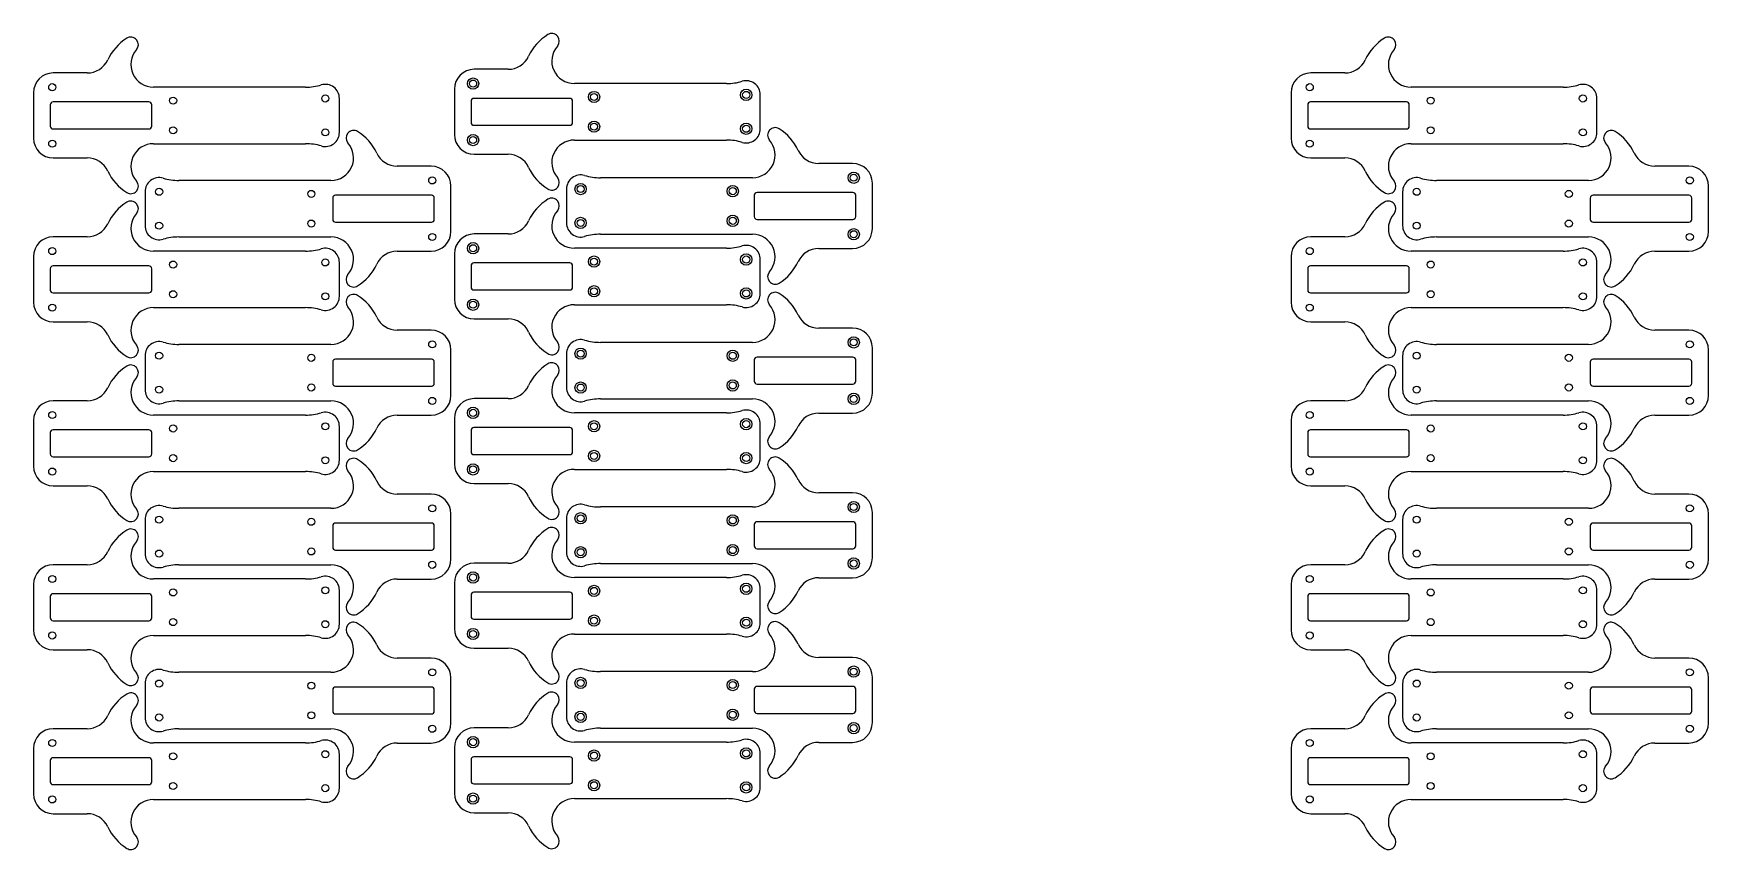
# Model space of a CAD drawing. Header units: millimetres. Extents: x -186 to 406, y -544 to -256.
import ezdxf

# ---------------------------------------------------------------- set-up
doc = ezdxf.new("R2010")
doc.units = ezdxf.units.MM
doc.layers.get('0').update_dxf_attribs({"linetype": 'CONTINUOUS'})

msp = doc.modelspace()

# ---------------------------------------------------------------- linework, layer by layer
for p, q in [((-167.43, -269.58), (-179.43, -269.58)), ((-18.48, -268.3), (-30.49, -268.3)), ((277.57, -269.58), (265.57, -269.58)), ((-186.43, -276.58), (-186.43, -292.65)), ((-90.18, -274.62), (-143.98, -274.62)), ((-37.49, -275.3), (-37.49, -291.37)), ((58.76, -273.34), (4.97, -273.34)), ((70.76, -289.34), (70.76, -277.34)), ((258.57, -276.58), (258.57, -292.65)), ((354.82, -274.62), (301.02, -274.62)), ((-78.18, -290.62), (-78.18, -278.62)), ((366.82, -290.62), (366.82, -278.62)), ((-143.98, -294.62), (-90.18, -294.62)), ((4.97, -293.34), (58.76, -293.34)), ((301.02, -294.62), (354.82, -294.62)), ((-179.43, -299.65), (-167.43, -299.65)), ((-30.49, -298.37), (-18.48, -298.37)), ((103.42, -301.61), (91.42, -301.61)), ((265.57, -299.65), (277.57, -299.65)), ((-81.17, -307.62), (-134.97, -307.62)), ((-45.72, -302.58), (-57.72, -302.58)), ((67.97, -306.65), (14.18, -306.65)), ((363.83, -307.62), (310.03, -307.62)), ((399.28, -302.58), (387.28, -302.58)), ((-146.97, -311.62), (-146.97, -323.62)), ((-38.72, -325.65), (-38.72, -309.58)), ((2.18, -310.65), (2.18, -322.65)), ((110.42, -324.68), (110.42, -308.61)), ((298.03, -311.62), (298.03, -323.62)), ((406.28, -325.65), (406.28, -309.58)), ((-167.43, -327.58), (-179.43, -327.58)), ((-134.97, -327.62), (-81.17, -327.62)), ((-18.48, -326.55), (-30.49, -326.55)), ((58.76, -331.59), (4.97, -331.59)), ((14.18, -326.65), (67.97, -326.65)), ((91.42, -331.68), (103.42, -331.68)), ((277.57, -327.58), (265.57, -327.58)), ((310.03, -327.62), (363.83, -327.62)), ((-186.43, -334.58), (-186.43, -350.65)), ((-90.18, -332.62), (-143.98, -332.62)), ((-78.18, -348.62), (-78.18, -336.62)), ((-57.72, -332.65), (-45.72, -332.65)), ((-37.49, -333.55), (-37.49, -349.62)), ((70.76, -347.59), (70.76, -335.59)), ((258.57, -334.58), (258.57, -350.65)), ((354.82, -332.62), (301.02, -332.62)), ((366.82, -348.62), (366.82, -336.62)), ((387.28, -332.65), (399.28, -332.65)), ((-143.98, -352.62), (-90.18, -352.62)), ((4.97, -351.59), (58.76, -351.59)), ((301.02, -352.62), (354.82, -352.62)), ((-179.43, -357.65), (-167.43, -357.65)), ((-45.72, -360.58), (-57.72, -360.58)), ((-30.49, -356.62), (-18.48, -356.62)), ((103.42, -359.86), (91.42, -359.86)), ((265.57, -357.65), (277.57, -357.65)), ((399.28, -360.58), (387.28, -360.58)), ((-81.17, -365.62), (-134.97, -365.62)), ((67.97, -364.9), (14.18, -364.9)), ((110.42, -382.93), (110.42, -366.86)), ((363.83, -365.62), (310.03, -365.62)), ((-146.97, -369.62), (-146.97, -381.62)), ((-38.72, -383.65), (-38.72, -367.58)), ((2.18, -368.9), (2.18, -380.9)), ((298.03, -369.62), (298.03, -381.62)), ((406.28, -383.65), (406.28, -367.58)), ((-18.48, -384.8), (-30.49, -384.8)), ((14.18, -384.9), (67.97, -384.9)), ((-167.43, -385.58), (-179.43, -385.58)), ((-90.18, -390.62), (-143.98, -390.62)), ((-134.97, -385.62), (-81.17, -385.62)), ((-57.72, -390.65), (-45.72, -390.65)), ((58.76, -389.84), (4.97, -389.84)), ((91.42, -389.93), (103.42, -389.93)), ((277.57, -385.58), (265.57, -385.58)), ((354.82, -390.62), (301.02, -390.62)), ((310.03, -385.62), (363.83, -385.62)), ((387.28, -390.65), (399.28, -390.65)), ((-186.43, -392.58), (-186.43, -408.65)), ((-78.18, -406.62), (-78.18, -394.62)), ((-37.49, -391.8), (-37.49, -407.87)), ((70.76, -405.84), (70.76, -393.84)), ((258.57, -392.58), (258.57, -408.65)), ((366.82, -406.62), (366.82, -394.62)), ((-143.98, -410.62), (-90.18, -410.62)), ((-30.49, -414.87), (-18.48, -414.87)), ((4.97, -409.84), (58.76, -409.84)), ((301.02, -410.62), (354.82, -410.62)), ((-179.43, -415.65), (-167.43, -415.65)), ((-45.72, -418.58), (-57.72, -418.58)), ((103.42, -418.11), (91.42, -418.11)), ((265.57, -415.65), (277.57, -415.65)), ((399.28, -418.58), (387.28, -418.58)), ((-81.17, -423.62), (-134.97, -423.62)), ((-38.72, -441.65), (-38.72, -425.58)), ((67.97, -423.15), (14.18, -423.15)), ((110.42, -441.18), (110.42, -425.11)), ((363.83, -423.62), (310.03, -423.62)), ((406.28, -441.65), (406.28, -425.58)), ((-146.97, -427.62), (-146.97, -439.62)), ((2.18, -427.15), (2.18, -439.15)), ((298.03, -427.62), (298.03, -439.62)), ((-167.43, -443.58), (-179.43, -443.58)), ((-134.97, -443.62), (-81.17, -443.62)), ((-18.48, -443.05), (-30.49, -443.05)), ((14.18, -443.15), (67.97, -443.15)), ((277.57, -443.58), (265.57, -443.58)), ((310.03, -443.62), (363.83, -443.62)), ((-90.18, -448.62), (-143.98, -448.62)), ((-57.72, -448.65), (-45.72, -448.65)), ((-37.49, -450.05), (-37.49, -466.12)), ((58.76, -448.09), (4.97, -448.09)), ((91.42, -448.18), (103.42, -448.18)), ((354.82, -448.62), (301.02, -448.62)), ((387.28, -448.65), (399.28, -448.65)), ((-186.43, -450.58), (-186.43, -466.65)), ((-78.18, -464.62), (-78.18, -452.62)), ((70.76, -464.09), (70.76, -452.09)), ((258.57, -450.58), (258.57, -466.65)), ((366.82, -464.62), (366.82, -452.62)), ((4.97, -468.09), (58.76, -468.09)), ((-179.43, -473.65), (-167.43, -473.65)), ((-143.98, -468.62), (-90.18, -468.62)), ((-30.49, -473.12), (-18.48, -473.12)), ((265.57, -473.65), (277.57, -473.65)), ((301.02, -468.62), (354.82, -468.62)), ((-45.72, -476.58), (-57.72, -476.58)), ((103.42, -476.36), (91.42, -476.36)), ((399.28, -476.58), (387.28, -476.58)), ((-146.97, -485.62), (-146.97, -497.62)), ((-81.17, -481.62), (-134.97, -481.62)), ((-38.72, -499.65), (-38.72, -483.58)), ((2.18, -485.4), (2.18, -497.4)), ((67.97, -481.4), (14.18, -481.4)), ((110.42, -499.43), (110.42, -483.36)), ((298.03, -485.62), (298.03, -497.62)), ((363.83, -481.62), (310.03, -481.62)), ((406.28, -499.65), (406.28, -483.58)), ((-167.43, -501.58), (-179.43, -501.58)), ((-134.97, -501.62), (-81.17, -501.62)), ((-18.48, -501.3), (-30.49, -501.3)), ((14.18, -501.4), (67.97, -501.4)), ((277.57, -501.58), (265.57, -501.58)), ((310.03, -501.62), (363.83, -501.62)), ((-186.43, -508.58), (-186.43, -524.65)), ((-90.18, -506.62), (-143.98, -506.62)), ((-57.72, -506.65), (-45.72, -506.65)), ((-37.49, -508.3), (-37.49, -524.37)), ((58.76, -506.34), (4.97, -506.34)), ((91.42, -506.43), (103.42, -506.43)), ((258.57, -508.58), (258.57, -524.65)), ((354.82, -506.62), (301.02, -506.62)), ((387.28, -506.65), (399.28, -506.65)), ((-78.18, -522.62), (-78.18, -510.62)), ((70.76, -522.34), (70.76, -510.34)), ((366.82, -522.62), (366.82, -510.62)), ((-143.98, -526.62), (-90.18, -526.62)), ((4.97, -526.34), (58.76, -526.34)), ((301.02, -526.62), (354.82, -526.62)), ((-179.43, -531.65), (-167.43, -531.65)), ((-30.49, -531.37), (-18.48, -531.37)), ((265.57, -531.65), (277.57, -531.65))]:
    msp.add_line(p, q)
for points in [[(-179.52, -289.38), (-145.59, -289.38, 0.414214), (-144.59, -288.38), (-144.59, -280.85, 0.414214), (-145.59, -279.85), (-179.52, -279.85, 0.414214), (-180.52, -280.85), (-180.52, -288.38, 0.414214)], [(-30.58, -288.1), (3.35, -288.1, 0.414214), (4.35, -287.1), (4.35, -279.57, 0.414214), (3.35, -278.57), (-30.58, -278.57, 0.414214), (-31.58, -279.57), (-31.58, -287.1, 0.414214)], [(265.48, -289.38), (299.41, -289.38, 0.414214), (300.41, -288.38), (300.41, -280.85, 0.414214), (299.41, -279.85), (265.48, -279.85, 0.414214), (264.48, -280.85), (264.48, -288.38, 0.414214)], [(-45.63, -312.85), (-79.55, -312.85, 0.414214), (-80.55, -313.85), (-80.55, -321.38, 0.414214), (-79.55, -322.38), (-45.63, -322.38, 0.414214), (-44.63, -321.38), (-44.63, -313.85, 0.414214)], [(103.51, -311.88), (69.59, -311.88, 0.414214), (68.59, -312.88), (68.59, -320.41, 0.414214), (69.59, -321.41), (103.51, -321.41, 0.414214), (104.51, -320.41), (104.51, -312.88, 0.414214)], [(399.37, -312.85), (365.45, -312.85, 0.414214), (364.45, -313.85), (364.45, -321.38, 0.414214), (365.45, -322.38), (399.37, -322.38, 0.414214), (400.37, -321.38), (400.37, -313.85, 0.414214)], [(-30.58, -346.35), (3.35, -346.35, 0.414214), (4.35, -345.35), (4.35, -337.82, 0.414214), (3.35, -336.82), (-30.58, -336.82, 0.414214), (-31.58, -337.82), (-31.58, -345.35, 0.414214)], [(-179.52, -347.38), (-145.59, -347.38, 0.414214), (-144.59, -346.38), (-144.59, -338.85, 0.414214), (-145.59, -337.85), (-179.52, -337.85, 0.414214), (-180.52, -338.85), (-180.52, -346.38, 0.414214)], [(265.48, -347.38), (299.41, -347.38, 0.414214), (300.41, -346.38), (300.41, -338.85, 0.414214), (299.41, -337.85), (265.48, -337.85, 0.414214), (264.48, -338.85), (264.48, -346.38, 0.414214)], [(-45.63, -370.85), (-79.55, -370.85, 0.414214), (-80.55, -371.85), (-80.55, -379.38, 0.414214), (-79.55, -380.38), (-45.63, -380.38, 0.414214), (-44.63, -379.38), (-44.63, -371.85, 0.414214)], [(103.51, -370.13), (69.59, -370.13, 0.414214), (68.59, -371.13), (68.59, -378.66, 0.414214), (69.59, -379.66), (103.51, -379.66, 0.414214), (104.51, -378.66), (104.51, -371.13, 0.414214)], [(399.37, -370.85), (365.45, -370.85, 0.414214), (364.45, -371.85), (364.45, -379.38, 0.414214), (365.45, -380.38), (399.37, -380.38, 0.414214), (400.37, -379.38), (400.37, -371.85, 0.414214)], [(-179.52, -405.38), (-145.59, -405.38, 0.414214), (-144.59, -404.38), (-144.59, -396.85, 0.414214), (-145.59, -395.85), (-179.52, -395.85, 0.414214), (-180.52, -396.85), (-180.52, -404.38, 0.414214)], [(-30.58, -404.6), (3.35, -404.6, 0.414214), (4.35, -403.6), (4.35, -396.07, 0.414214), (3.35, -395.07), (-30.58, -395.07, 0.414214), (-31.58, -396.07), (-31.58, -403.6, 0.414214)], [(265.48, -405.38), (299.41, -405.38, 0.414214), (300.41, -404.38), (300.41, -396.85, 0.414214), (299.41, -395.85), (265.48, -395.85, 0.414214), (264.48, -396.85), (264.48, -404.38, 0.414214)], [(-45.63, -428.85), (-79.55, -428.85, 0.414214), (-80.55, -429.85), (-80.55, -437.38, 0.414214), (-79.55, -438.38), (-45.63, -438.38, 0.414214), (-44.63, -437.38), (-44.63, -429.85, 0.414214)], [(103.51, -428.38), (69.59, -428.38, 0.414214), (68.59, -429.38), (68.59, -436.91, 0.414214), (69.59, -437.91), (103.51, -437.91, 0.414214), (104.51, -436.91), (104.51, -429.38, 0.414214)], [(399.37, -428.85), (365.45, -428.85, 0.414214), (364.45, -429.85), (364.45, -437.38, 0.414214), (365.45, -438.38), (399.37, -438.38, 0.414214), (400.37, -437.38), (400.37, -429.85, 0.414214)], [(-179.52, -463.38), (-145.59, -463.38, 0.414214), (-144.59, -462.38), (-144.59, -454.85, 0.414214), (-145.59, -453.85), (-179.52, -453.85, 0.414214), (-180.52, -454.85), (-180.52, -462.38, 0.414214)], [(-30.58, -462.85), (3.35, -462.85, 0.414214), (4.35, -461.85), (4.35, -454.32, 0.414214), (3.35, -453.32), (-30.58, -453.32, 0.414214), (-31.58, -454.32), (-31.58, -461.85, 0.414214)], [(265.48, -463.38), (299.41, -463.38, 0.414214), (300.41, -462.38), (300.41, -454.85, 0.414214), (299.41, -453.85), (265.48, -453.85, 0.414214), (264.48, -454.85), (264.48, -462.38, 0.414214)], [(-45.63, -486.85), (-79.55, -486.85, 0.414214), (-80.55, -487.85), (-80.55, -495.38, 0.414214), (-79.55, -496.38), (-45.63, -496.38, 0.414214), (-44.63, -495.38), (-44.63, -487.85, 0.414214)], [(103.51, -486.63), (69.59, -486.63, 0.414214), (68.59, -487.63), (68.59, -495.16, 0.414214), (69.59, -496.16), (103.51, -496.16, 0.414214), (104.51, -495.16), (104.51, -487.63, 0.414214)], [(399.37, -486.85), (365.45, -486.85, 0.414214), (364.45, -487.85), (364.45, -495.38, 0.414214), (365.45, -496.38), (399.37, -496.38, 0.414214), (400.37, -495.38), (400.37, -487.85, 0.414214)], [(-179.52, -521.38), (-145.59, -521.38, 0.414214), (-144.59, -520.38), (-144.59, -512.85, 0.414214), (-145.59, -511.85), (-179.52, -511.85, 0.414214), (-180.52, -512.85), (-180.52, -520.38, 0.414214)], [(-30.58, -521.1), (3.35, -521.1, 0.414214), (4.35, -520.1), (4.35, -512.57, 0.414214), (3.35, -511.57), (-30.58, -511.57, 0.414214), (-31.58, -512.57), (-31.58, -520.1, 0.414214)], [(265.48, -521.38), (299.41, -521.38, 0.414214), (300.41, -520.38), (300.41, -512.85, 0.414214), (299.41, -511.85), (265.48, -511.85, 0.414214), (264.48, -512.85), (264.48, -520.38, 0.414214)]]:
    msp.add_lwpolyline(points, format="xyb", close=True)
for centre, radius in [((-30.87, -273.34), 2), ((-30.87, -273.34), 1.25), ((-179.81, -274.62), 1.25), ((-137.01, -279.37), 1.25), ((-83.18, -278.62), 1.25), ((11.93, -278.09), 2), ((11.93, -278.09), 1.25), ((65.76, -277.34), 2), ((65.76, -277.34), 1.25), ((265.19, -274.62), 1.25), ((307.99, -279.37), 1.25), ((361.82, -278.62), 1.25), ((-137.01, -289.87), 1.25), ((-83.18, -290.62), 1.25), ((11.93, -288.59), 2), ((11.93, -288.59), 1.25), ((65.76, -289.34), 2), ((65.76, -289.34), 1.25), ((307.99, -289.87), 1.25), ((361.82, -290.62), 1.25), ((-179.81, -294.61), 1.25), ((-30.87, -293.33), 2), ((-30.87, -293.33), 1.25), ((265.19, -294.61), 1.25), ((-45.33, -307.62), 1.25), ((103.81, -306.65), 2), ((103.81, -306.65), 1.25), ((399.67, -307.62), 1.25), ((-141.97, -311.62), 1.25), ((-88.14, -312.37), 1.25), ((7.18, -310.65), 2), ((7.18, -310.65), 1.25), ((61.01, -311.4), 2), ((61.01, -311.4), 1.25), ((303.03, -311.62), 1.25), ((356.86, -312.37), 1.25), ((61.01, -321.9), 2), ((-141.97, -323.62), 1.25), ((-88.14, -322.87), 1.25), ((7.18, -322.65), 2), ((7.18, -322.65), 1.25), ((61.01, -321.9), 1.25), ((103.81, -326.64), 2), ((103.81, -326.64), 1.25), ((303.03, -323.62), 1.25), ((356.86, -322.87), 1.25), ((-179.81, -332.62), 1.25), ((-45.33, -327.61), 1.25), ((-30.87, -331.59), 2), ((-30.87, -331.59), 1.25), ((265.19, -332.62), 1.25), ((399.67, -327.61), 1.25), ((-137.01, -337.37), 1.25), ((-83.18, -336.62), 1.25), ((11.93, -336.34), 2), ((11.93, -336.34), 1.25), ((65.76, -335.59), 2), ((65.76, -335.59), 1.25), ((307.99, -337.37), 1.25), ((361.82, -336.62), 1.25), ((-137.01, -347.87), 1.25), ((-83.18, -348.62), 1.25), ((-30.87, -351.58), 2), ((11.93, -346.84), 2), ((11.93, -346.84), 1.25), ((65.76, -347.59), 2), ((65.76, -347.59), 1.25), ((307.99, -347.87), 1.25), ((361.82, -348.62), 1.25), ((-179.81, -352.61), 1.25), ((-30.87, -351.58), 1.25), ((265.19, -352.61), 1.25), ((-45.33, -365.62), 1.25), ((7.18, -368.9), 2), ((103.81, -364.9), 2), ((103.81, -364.9), 1.25), ((399.67, -365.62), 1.25), ((-141.97, -369.62), 1.25), ((-88.14, -370.37), 1.25), ((7.18, -368.9), 1.25), ((61.01, -369.65), 2), ((61.01, -369.65), 1.25), ((303.03, -369.62), 1.25), ((356.86, -370.37), 1.25), ((7.18, -380.9), 2), ((61.01, -380.15), 2), ((61.01, -380.15), 1.25), ((-141.97, -381.62), 1.25), ((-88.14, -380.87), 1.25), ((-45.33, -385.61), 1.25), ((7.18, -380.9), 1.25), ((103.81, -384.89), 2), ((103.81, -384.89), 1.25), ((303.03, -381.62), 1.25), ((356.86, -380.87), 1.25), ((399.67, -385.61), 1.25), ((-179.81, -390.62), 1.25), ((-30.87, -389.84), 2), ((-30.87, -389.84), 1.25), ((265.19, -390.62), 1.25), ((-137.01, -395.37), 1.25), ((-83.18, -394.62), 1.25), ((11.93, -394.59), 2), ((11.93, -394.59), 1.25), ((65.76, -393.84), 2), ((65.76, -393.84), 1.25), ((307.99, -395.37), 1.25), ((361.82, -394.62), 1.25), ((-137.01, -405.87), 1.25), ((-83.18, -406.62), 1.25), ((-30.87, -409.83), 2), ((-30.87, -409.83), 1.25), ((11.93, -405.09), 2), ((11.93, -405.09), 1.25), ((65.76, -405.84), 2), ((65.76, -405.84), 1.25), ((307.99, -405.87), 1.25), ((361.82, -406.62), 1.25), ((-179.81, -410.61), 1.25), ((265.19, -410.61), 1.25), ((-141.97, -427.62), 1.25), ((-45.33, -423.62), 1.25), ((7.18, -427.15), 2), ((7.18, -427.15), 1.25), ((61.01, -427.9), 2), ((61.01, -427.9), 1.25), ((103.81, -423.15), 2), ((103.81, -423.15), 1.25), ((303.03, -427.62), 1.25), ((399.67, -423.62), 1.25), ((-88.14, -428.37), 1.25), ((356.86, -428.37), 1.25), ((-141.97, -439.62), 1.25), ((-88.14, -438.87), 1.25), ((7.18, -439.15), 2), ((7.18, -439.15), 1.25), ((61.01, -438.4), 2), ((61.01, -438.4), 1.25), ((303.03, -439.62), 1.25), ((356.86, -438.87), 1.25), ((-45.33, -443.61), 1.25), ((103.81, -443.14), 2), ((103.81, -443.14), 1.25), ((399.67, -443.61), 1.25), ((-179.81, -448.62), 1.25), ((-30.87, -448.09), 2), ((-30.87, -448.09), 1.25), ((65.76, -452.09), 2), ((265.19, -448.62), 1.25), ((-137.01, -453.37), 1.25), ((-83.18, -452.62), 1.25), ((11.93, -452.84), 2), ((11.93, -452.84), 1.25), ((65.76, -452.09), 1.25), ((307.99, -453.37), 1.25), ((361.82, -452.62), 1.25), ((11.93, -463.34), 2), ((11.93, -463.34), 1.25), ((65.76, -464.09), 2), ((-179.81, -468.61), 1.25), ((-137.01, -463.87), 1.25), ((-83.18, -464.62), 1.25), ((-30.87, -468.08), 2), ((-30.87, -468.08), 1.25), ((65.76, -464.09), 1.25), ((265.19, -468.61), 1.25), ((307.99, -463.87), 1.25), ((361.82, -464.62), 1.25), ((103.81, -481.4), 2), ((-141.97, -485.62), 1.25), ((-88.14, -486.37), 1.25), ((-45.33, -481.62), 1.25), ((7.18, -485.4), 2), ((7.18, -485.4), 1.25), ((61.01, -486.15), 2), ((61.01, -486.15), 1.25), ((103.81, -481.4), 1.25), ((303.03, -485.62), 1.25), ((356.86, -486.37), 1.25), ((399.67, -481.62), 1.25), ((-141.97, -497.62), 1.25), ((-88.14, -496.87), 1.25), ((7.18, -497.4), 2), ((7.18, -497.4), 1.25), ((61.01, -496.65), 2), ((61.01, -496.65), 1.25), ((303.03, -497.62), 1.25), ((356.86, -496.87), 1.25), ((-45.33, -501.61), 1.25), ((103.81, -501.39), 2), ((103.81, -501.39), 1.25), ((399.67, -501.61), 1.25), ((-179.81, -506.62), 1.25), ((-83.18, -510.62), 1.25), ((-30.87, -506.34), 2), ((-30.87, -506.34), 1.25), ((11.93, -511.09), 2), ((65.76, -510.34), 2), ((65.76, -510.34), 1.25), ((265.19, -506.62), 1.25), ((361.82, -510.62), 1.25), ((-137.01, -511.37), 1.25), ((11.93, -511.09), 1.25), ((307.99, -511.37), 1.25), ((-137.01, -521.87), 1.25), ((-83.18, -522.62), 1.25), ((11.93, -521.59), 2), ((11.93, -521.59), 1.25), ((65.76, -522.34), 2), ((65.76, -522.34), 1.25), ((307.99, -521.87), 1.25), ((361.82, -522.62), 1.25), ((-179.81, -526.61), 1.25), ((-30.87, -526.33), 2), ((-30.87, -526.33), 1.25), ((265.19, -526.61), 1.25)]:
    msp.add_circle(centre, radius)
for centre, radius, start, end in [((-143.98, -272.47), 17.85, 121.90644, 155.09215), ((-152, -259.58), 2.67, -41.23942, 121.90645), ((4.97, -271.19), 17.85, 121.90644, 155.09215), ((-3.06, -258.3), 2.67, -41.23942, 121.90645), ((4.97, -265.34), 8, 138.76059, 270), ((301.02, -272.47), 17.85, 121.90644, 155.09215), ((293, -259.58), 2.67, -41.23942, 121.90645), ((-167.43, -261.58), 8, 270, 335.09215), ((-143.98, -266.62), 8, 138.76059, 270), ((-18.48, -260.3), 8, 270, 335.09215), ((277.57, -261.58), 8, 270, 335.09215), ((301.02, -266.62), 8, 138.76059, 270), ((-179.43, -276.58), 7, 90, 180), ((-30.49, -275.3), 7, 90, 180), ((58.76, -253.34), 20, 270, 286.2602), ((65.76, -277.34), 5, 0.00002, 106.2602), ((265.57, -276.58), 7, 90, 180), ((-90.18, -254.62), 20, 270, 286.2602), ((-83.18, -278.62), 5, 0.00002, 106.2602), ((354.82, -254.62), 20, 270, 286.2602), ((361.82, -278.62), 5, 0.00002, 106.2602), ((-73.15, -292.58), 2.67, 58.09416, 221.2394), ((-81.17, -305.47), 17.85, 24.90785, 58.09365), ((65.76, -289.34), 5, -106.2602, 0.00002), ((76, -291.61), 2.67, 58.09416, 221.2394), ((67.97, -304.5), 17.85, 24.90785, 58.09365), ((371.85, -292.58), 2.67, 58.09416, 221.2394), ((363.83, -305.47), 17.85, 24.90785, 58.09365), ((-179.43, -292.65), 7, 180, 270), ((-143.98, -302.62), 8, 90, 221.23942), ((-90.18, -314.62), 20, 73.7398, 90), ((-83.18, -290.62), 5, -106.2602, 0.00002), ((-81.17, -299.62), 8, -90, 41.23942), ((-30.49, -291.37), 7, 180, 270), ((4.97, -301.34), 8, 90, 221.23942), ((58.76, -313.34), 20, 73.7398, 90), ((67.97, -298.65), 8, -90, 41.23942), ((265.57, -292.65), 7, 180, 270), ((301.02, -302.62), 8, 90, 221.23942), ((354.82, -314.62), 20, 73.7398, 90), ((361.82, -290.62), 5, -106.2602, 0.00002), ((363.83, -299.62), 8, -90, 41.23942), ((-167.43, -307.65), 8, 24.90785, 90), ((-57.72, -294.58), 8, 204.90785, 270), ((-18.48, -306.37), 8, 24.90785, 90), ((91.42, -293.61), 8, 204.90785, 270), ((103.42, -308.61), 7, 0, 90), ((277.57, -307.65), 8, 24.90785, 90), ((387.28, -294.58), 8, 204.90785, 270), ((-143.98, -296.76), 17.85, 204.90785, 238.09365), ((-152, -309.65), 2.67, -121.90584, 41.2394), ((-141.97, -311.62), 5, 73.7398, 180.00002), ((-134.97, -287.62), 20, 253.7398, 270), ((-45.72, -309.58), 7, 0, 90), ((4.97, -295.48), 17.85, 204.90785, 238.09365), ((-3.06, -308.37), 2.67, -121.90584, 41.2394), ((7.18, -310.65), 5, 73.7398, 180.00002), ((14.18, -286.65), 20, 253.7398, 270), ((301.02, -296.76), 17.85, 204.90785, 238.09365), ((293, -309.65), 2.67, -121.90584, 41.2394), ((303.03, -311.62), 5, 73.7398, 180.00002), ((310.03, -287.62), 20, 253.7398, 270), ((399.28, -309.58), 7, 0, 90), ((-3.06, -316.55), 2.67, -41.23942, 121.90645), ((-143.98, -330.47), 17.85, 121.90644, 155.09215), ((-152, -317.58), 2.67, -41.23942, 121.90645), ((-143.98, -324.62), 8, 138.76059, 270), ((4.97, -329.44), 17.85, 121.90644, 155.09215), ((4.97, -323.59), 8, 138.76059, 270), ((301.02, -330.47), 17.85, 121.90644, 155.09215), ((293, -317.58), 2.67, -41.23942, 121.90645), ((301.02, -324.62), 8, 138.76059, 270), ((-167.43, -319.58), 8, 270, 335.09215), ((-141.97, -323.62), 5, 180.00002, 286.2602), ((-45.72, -325.65), 7, -90, 0), ((-18.48, -318.55), 8, 270, 335.09215), ((7.18, -322.65), 5, 180.00002, 286.2602), ((103.42, -324.68), 7, -90, 0), ((277.57, -319.58), 8, 270, 335.09215), ((303.03, -323.62), 5, 180.00002, 286.2602), ((399.28, -325.65), 7, -90, 0), ((-179.43, -334.58), 7, 90, 180), ((-134.97, -347.62), 20, 90, 106.2602), ((-90.18, -312.62), 20, 270, 286.2602), ((-83.18, -336.62), 5, 0.00002, 106.2602), ((-81.17, -335.62), 8, -41.23941, 90), ((-30.49, -333.55), 7, 90, 180), ((14.18, -346.65), 20, 90, 106.2602), ((58.76, -311.59), 20, 270, 286.2602), ((65.76, -335.59), 5, 0.00002, 106.2602), ((67.97, -334.65), 8, -41.23941, 90), ((91.42, -339.68), 8, 90, 155.09215), ((265.57, -334.58), 7, 90, 180), ((310.03, -347.62), 20, 90, 106.2602), ((354.82, -312.62), 20, 270, 286.2602), ((361.82, -336.62), 5, 0.00002, 106.2602), ((363.83, -335.62), 8, -41.23941, 90), ((-81.17, -329.76), 17.85, 301.90644, 335.09215), ((-57.72, -340.65), 8, 90, 155.09215), ((67.97, -328.79), 17.85, 301.90644, 335.09215), ((363.83, -329.76), 17.85, 301.90644, 335.09215), ((387.28, -340.65), 8, 90, 155.09215), ((-73.15, -342.65), 2.67, 138.76058, 301.90645), ((76, -341.68), 2.67, 138.76058, 301.90645), ((371.85, -342.65), 2.67, 138.76058, 301.90645), ((-83.18, -348.62), 5, -106.2602, 0.00002), ((-73.15, -350.58), 2.67, 58.09416, 221.2394), ((-81.17, -363.47), 17.85, 24.90785, 58.09365), ((-30.49, -349.62), 7, 180, 270), ((65.76, -347.59), 5, -106.2602, 0.00002), ((76, -349.86), 2.67, 58.09416, 221.2394), ((67.97, -362.75), 17.85, 24.90785, 58.09365), ((361.82, -348.62), 5, -106.2602, 0.00002), ((371.85, -350.58), 2.67, 58.09416, 221.2394), ((363.83, -363.47), 17.85, 24.90785, 58.09365), ((-179.43, -350.65), 7, 180, 270), ((-143.98, -360.62), 8, 90, 221.23942), ((-90.18, -372.62), 20, 73.7398, 90), ((-81.17, -357.62), 8, -90, 41.23942), ((4.97, -359.59), 8, 90, 221.23942), ((58.76, -371.59), 20, 73.7398, 90), ((67.97, -356.9), 8, -90, 41.23942), ((91.42, -351.86), 8, 204.90785, 270), ((265.57, -350.65), 7, 180, 270), ((301.02, -360.62), 8, 90, 221.23942), ((354.82, -372.62), 20, 73.7398, 90), ((363.83, -357.62), 8, -90, 41.23942), ((-167.43, -365.65), 8, 24.90785, 90), ((-57.72, -352.58), 8, 204.90785, 270), ((-45.72, -367.58), 7, 0, 90), ((-18.48, -364.62), 8, 24.90785, 90), ((4.97, -353.73), 17.85, 204.90785, 238.09365), ((103.42, -366.86), 7, 0, 90), ((277.57, -365.65), 8, 24.90785, 90), ((387.28, -352.58), 8, 204.90785, 270), ((399.28, -367.58), 7, 0, 90), ((-143.98, -354.76), 17.85, 204.90785, 238.09365), ((-152, -367.65), 2.67, -121.90584, 41.2394), ((-141.97, -369.62), 5, 73.7398, 180.00002), ((-134.97, -345.62), 20, 253.7398, 270), ((-3.06, -366.62), 2.67, -121.90584, 41.2394), ((7.18, -368.9), 5, 73.7398, 180.00002), ((14.18, -344.9), 20, 253.7398, 270), ((301.02, -354.76), 17.85, 204.90785, 238.09365), ((293, -367.65), 2.67, -121.90584, 41.2394), ((303.03, -369.62), 5, 73.7398, 180.00002), ((310.03, -345.62), 20, 253.7398, 270), ((-143.98, -388.47), 17.85, 121.90644, 155.09215), ((-152, -375.58), 2.67, -41.23942, 121.90645), ((4.97, -387.69), 17.85, 121.90644, 155.09215), ((-3.06, -374.8), 2.67, -41.23942, 121.90645), ((301.02, -388.47), 17.85, 121.90644, 155.09215), ((293, -375.58), 2.67, -41.23942, 121.90645), ((-143.98, -382.62), 8, 138.76059, 270), ((4.97, -381.84), 8, 138.76059, 270), ((301.02, -382.62), 8, 138.76059, 270), ((-167.43, -377.58), 8, 270, 335.09215), ((-141.97, -381.62), 5, 180.00002, 286.2602), ((-45.72, -383.65), 7, -90, 0), ((-30.49, -391.8), 7, 90, 180), ((-18.48, -376.8), 8, 270, 335.09215), ((7.18, -380.9), 5, 180.00002, 286.2602), ((14.18, -404.9), 20, 90, 106.2602), ((67.97, -392.9), 8, -41.23941, 90), ((103.42, -382.93), 7, -90, 0), ((277.57, -377.58), 8, 270, 335.09215), ((303.03, -381.62), 5, 180.00002, 286.2602), ((399.28, -383.65), 7, -90, 0), ((-179.43, -392.58), 7, 90, 180), ((-134.97, -405.62), 20, 90, 106.2602), ((-90.18, -370.62), 20, 270, 286.2602), ((-83.18, -394.62), 5, 0.00002, 106.2602), ((-81.17, -393.62), 8, -41.23941, 90), ((-57.72, -398.65), 8, 90, 155.09215), ((58.76, -369.84), 20, 270, 286.2602), ((65.76, -393.84), 5, 0.00002, 106.2602), ((91.42, -397.93), 8, 90, 155.09215), ((265.57, -392.58), 7, 90, 180), ((310.03, -405.62), 20, 90, 106.2602), ((354.82, -370.62), 20, 270, 286.2602), ((361.82, -394.62), 5, 0.00002, 106.2602), ((363.83, -393.62), 8, -41.23941, 90), ((387.28, -398.65), 8, 90, 155.09215), ((-81.17, -387.76), 17.85, 301.90644, 335.09215), ((67.97, -387.04), 17.85, 301.90644, 335.09215), ((363.83, -387.76), 17.85, 301.90644, 335.09215), ((-73.15, -400.65), 2.67, 138.76058, 301.90645), ((76, -399.93), 2.67, 138.76058, 301.90645), ((371.85, -400.65), 2.67, 138.76058, 301.90645), ((-179.43, -408.65), 7, 180, 270), ((-83.18, -406.62), 5, -106.2602, 0.00002), ((-73.15, -408.58), 2.67, 58.09416, 221.2394), ((-81.17, -421.47), 17.85, 24.90785, 58.09365), ((-30.49, -407.87), 7, 180, 270), ((65.76, -405.84), 5, -106.2602, 0.00002), ((76, -408.11), 2.67, 58.09416, 221.2394), ((67.97, -421), 17.85, 24.90785, 58.09365), ((265.57, -408.65), 7, 180, 270), ((361.82, -406.62), 5, -106.2602, 0.00002), ((371.85, -408.58), 2.67, 58.09416, 221.2394), ((363.83, -421.47), 17.85, 24.90785, 58.09365), ((-143.98, -418.62), 8, 90, 221.23942), ((-90.18, -430.62), 20, 73.7398, 90), ((-81.17, -415.62), 8, -90, 41.23942), ((-57.72, -410.58), 8, 204.90785, 270), ((-18.48, -422.87), 8, 24.90785, 90), ((4.97, -417.84), 8, 90, 221.23942), ((58.76, -429.84), 20, 73.7398, 90), ((67.97, -415.15), 8, -90, 41.23942), ((91.42, -410.11), 8, 204.90785, 270), ((301.02, -418.62), 8, 90, 221.23942), ((354.82, -430.62), 20, 73.7398, 90), ((363.83, -415.62), 8, -90, 41.23942), ((387.28, -410.58), 8, 204.90785, 270), ((-167.43, -423.65), 8, 24.90785, 90), ((-143.98, -412.76), 17.85, 204.90785, 238.09365), ((-45.72, -425.58), 7, 0, 90), ((4.97, -411.98), 17.85, 204.90785, 238.09365), ((103.42, -425.11), 7, 0, 90), ((277.57, -423.65), 8, 24.90785, 90), ((301.02, -412.76), 17.85, 204.90785, 238.09365), ((399.28, -425.58), 7, 0, 90), ((-152, -425.65), 2.67, -121.90584, 41.2394), ((-141.97, -427.62), 5, 73.7398, 180.00002), ((-134.97, -403.62), 20, 253.7398, 270), ((-3.06, -424.87), 2.67, -121.90584, 41.2394), ((7.18, -427.15), 5, 73.7398, 180.00002), ((14.18, -403.15), 20, 253.7398, 270), ((293, -425.65), 2.67, -121.90584, 41.2394), ((303.03, -427.62), 5, 73.7398, 180.00002), ((310.03, -403.62), 20, 253.7398, 270), ((-143.98, -446.47), 17.85, 121.90644, 155.09215), ((-152, -433.58), 2.67, -41.23942, 121.90645), ((4.97, -445.94), 17.85, 121.90644, 155.09215), ((-3.06, -433.05), 2.67, -41.23942, 121.90645), ((301.02, -446.47), 17.85, 121.90644, 155.09215), ((293, -433.58), 2.67, -41.23942, 121.90645), ((-143.98, -440.62), 8, 138.76059, 270), ((-18.48, -435.05), 8, 270, 335.09215), ((4.97, -440.09), 8, 138.76059, 270), ((301.02, -440.62), 8, 138.76059, 270), ((-179.43, -450.58), 7, 90, 180), ((-167.43, -435.58), 8, 270, 335.09215), ((-141.97, -439.62), 5, 180.00002, 286.2602), ((-134.97, -463.62), 20, 90, 106.2602), ((-81.17, -451.62), 8, -41.23941, 90), ((-45.72, -441.65), 7, -90, 0), ((-30.49, -450.05), 7, 90, 180), ((7.18, -439.15), 5, 180.00002, 286.2602), ((14.18, -463.15), 20, 90, 106.2602), ((67.97, -451.15), 8, -41.23941, 90), ((103.42, -441.18), 7, -90, 0), ((265.57, -450.58), 7, 90, 180), ((277.57, -435.58), 8, 270, 335.09215), ((303.03, -439.62), 5, 180.00002, 286.2602), ((310.03, -463.62), 20, 90, 106.2602), ((363.83, -451.62), 8, -41.23941, 90), ((399.28, -441.65), 7, -90, 0), ((-90.18, -428.62), 20, 270, 286.2602), ((-83.18, -452.62), 5, 0.00002, 106.2602), ((-57.72, -456.65), 8, 90, 155.09215), ((58.76, -428.09), 20, 270, 286.2602), ((65.76, -452.09), 5, 0.00002, 106.2602), ((91.42, -456.18), 8, 90, 155.09215), ((354.82, -428.62), 20, 270, 286.2602), ((361.82, -452.62), 5, 0.00002, 106.2602), ((387.28, -456.65), 8, 90, 155.09215), ((-81.17, -445.76), 17.85, 301.90644, 335.09215), ((67.97, -445.29), 17.85, 301.90644, 335.09215), ((363.83, -445.76), 17.85, 301.90644, 335.09215), ((-73.15, -458.65), 2.67, 138.76058, 301.90645), ((76, -458.18), 2.67, 138.76058, 301.90645), ((371.85, -458.65), 2.67, 138.76058, 301.90645), ((-179.43, -466.65), 7, 180, 270), ((-83.18, -464.62), 5, -106.2602, 0.00002), ((-73.15, -466.58), 2.67, 58.09416, 221.2394), ((-81.17, -479.47), 17.85, 24.90785, 58.09365), ((-30.49, -466.12), 7, 180, 270), ((4.97, -476.09), 8, 90, 221.23942), ((58.76, -488.09), 20, 73.7398, 90), ((65.76, -464.09), 5, -106.2602, 0.00002), ((67.97, -473.4), 8, -90, 41.23942), ((76, -466.36), 2.67, 58.09416, 221.2394), ((67.97, -479.25), 17.85, 24.90785, 58.09365), ((265.57, -466.65), 7, 180, 270), ((361.82, -464.62), 5, -106.2602, 0.00002), ((371.85, -466.58), 2.67, 58.09416, 221.2394), ((363.83, -479.47), 17.85, 24.90785, 58.09365), ((-167.43, -481.65), 8, 24.90785, 90), ((-143.98, -476.62), 8, 90, 221.23942), ((-90.18, -488.62), 20, 73.7398, 90), ((-81.17, -473.62), 8, -90, 41.23942), ((-57.72, -468.58), 8, 204.90785, 270), ((-18.48, -481.12), 8, 24.90785, 90), ((91.42, -468.36), 8, 204.90785, 270), ((277.57, -481.65), 8, 24.90785, 90), ((301.02, -476.62), 8, 90, 221.23942), ((354.82, -488.62), 20, 73.7398, 90), ((363.83, -473.62), 8, -90, 41.23942), ((387.28, -468.58), 8, 204.90785, 270), ((-143.98, -470.76), 17.85, 204.90785, 238.09365), ((-45.72, -483.58), 7, 0, 90), ((4.97, -470.23), 17.85, 204.90785, 238.09365), ((103.42, -483.36), 7, 0, 90), ((301.02, -470.76), 17.85, 204.90785, 238.09365), ((399.28, -483.58), 7, 0, 90), ((-152, -483.65), 2.67, -121.90584, 41.2394), ((-141.97, -485.62), 5, 73.7398, 180.00002), ((-134.97, -461.62), 20, 253.7398, 270), ((-3.06, -483.12), 2.67, -121.90584, 41.2394), ((7.18, -485.4), 5, 73.7398, 180.00002), ((14.18, -461.4), 20, 253.7398, 270), ((293, -483.65), 2.67, -121.90584, 41.2394), ((303.03, -485.62), 5, 73.7398, 180.00002), ((310.03, -461.62), 20, 253.7398, 270), ((-143.98, -504.47), 17.85, 121.90644, 155.09215), ((-152, -491.58), 2.67, -41.23942, 121.90645), ((4.97, -504.19), 17.85, 121.90644, 155.09215), ((-3.06, -491.3), 2.67, -41.23942, 121.90645), ((301.02, -504.47), 17.85, 121.90644, 155.09215), ((293, -491.58), 2.67, -41.23942, 121.90645), ((-167.43, -493.58), 8, 270, 335.09215), ((-143.98, -498.62), 8, 138.76059, 270), ((-141.97, -497.62), 5, 180.00002, 286.2602), ((-18.48, -493.3), 8, 270, 335.09215), ((4.97, -498.34), 8, 138.76059, 270), ((7.18, -497.4), 5, 180.00002, 286.2602), ((277.57, -493.58), 8, 270, 335.09215), ((301.02, -498.62), 8, 138.76059, 270), ((303.03, -497.62), 5, 180.00002, 286.2602), ((-179.43, -508.58), 7, 90, 180), ((-134.97, -521.62), 20, 90, 106.2602), ((-81.17, -509.62), 8, -41.23941, 90), ((-45.72, -499.65), 7, -90, 0), ((-30.49, -508.3), 7, 90, 180), ((14.18, -521.4), 20, 90, 106.2602), ((67.97, -509.4), 8, -41.23941, 90), ((103.42, -499.43), 7, -90, 0), ((265.57, -508.58), 7, 90, 180), ((310.03, -521.62), 20, 90, 106.2602), ((363.83, -509.62), 8, -41.23941, 90), ((399.28, -499.65), 7, -90, 0), ((-90.18, -486.62), 20, 270, 286.2602), ((-83.18, -510.62), 5, 0.00002, 106.2602), ((-57.72, -514.65), 8, 90, 155.09215), ((58.76, -486.34), 20, 270, 286.2602), ((65.76, -510.34), 5, 0.00002, 106.2602), ((91.42, -514.43), 8, 90, 155.09215), ((354.82, -486.62), 20, 270, 286.2602), ((361.82, -510.62), 5, 0.00002, 106.2602), ((387.28, -514.65), 8, 90, 155.09215), ((-73.15, -516.65), 2.67, 138.76058, 301.90645), ((-81.17, -503.76), 17.85, 301.90644, 335.09215), ((76, -516.43), 2.67, 138.76058, 301.90645), ((67.97, -503.54), 17.85, 301.90644, 335.09215), ((371.85, -516.65), 2.67, 138.76058, 301.90645), ((363.83, -503.76), 17.85, 301.90644, 335.09215), ((-179.43, -524.65), 7, 180, 270), ((-143.98, -534.62), 8, 90, 221.23942), ((-90.18, -546.62), 20, 73.7398, 90), ((-83.18, -522.62), 5, -106.2602, 0.00002), ((-30.49, -524.37), 7, 180, 270), ((4.97, -534.34), 8, 90, 221.23942), ((58.76, -546.34), 20, 73.7398, 90), ((65.76, -522.34), 5, -106.2602, 0.00002), ((265.57, -524.65), 7, 180, 270), ((301.02, -534.62), 8, 90, 221.23942), ((354.82, -546.62), 20, 73.7398, 90), ((361.82, -522.62), 5, -106.2602, 0.00002), ((-167.43, -539.65), 8, 24.90785, 90), ((-18.48, -539.37), 8, 24.90785, 90), ((277.57, -539.65), 8, 24.90785, 90), ((-143.98, -528.76), 17.85, 204.90785, 238.09365), ((4.97, -528.48), 17.85, 204.90785, 238.09365), ((301.02, -528.76), 17.85, 204.90785, 238.09365), ((-152, -541.65), 2.67, -121.90584, 41.2394), ((-3.06, -541.37), 2.67, -121.90584, 41.2394), ((293, -541.65), 2.67, -121.90584, 41.2394)]:
    msp.add_arc(centre, radius, start, end)

doc.saveas('drawing.dxf')
